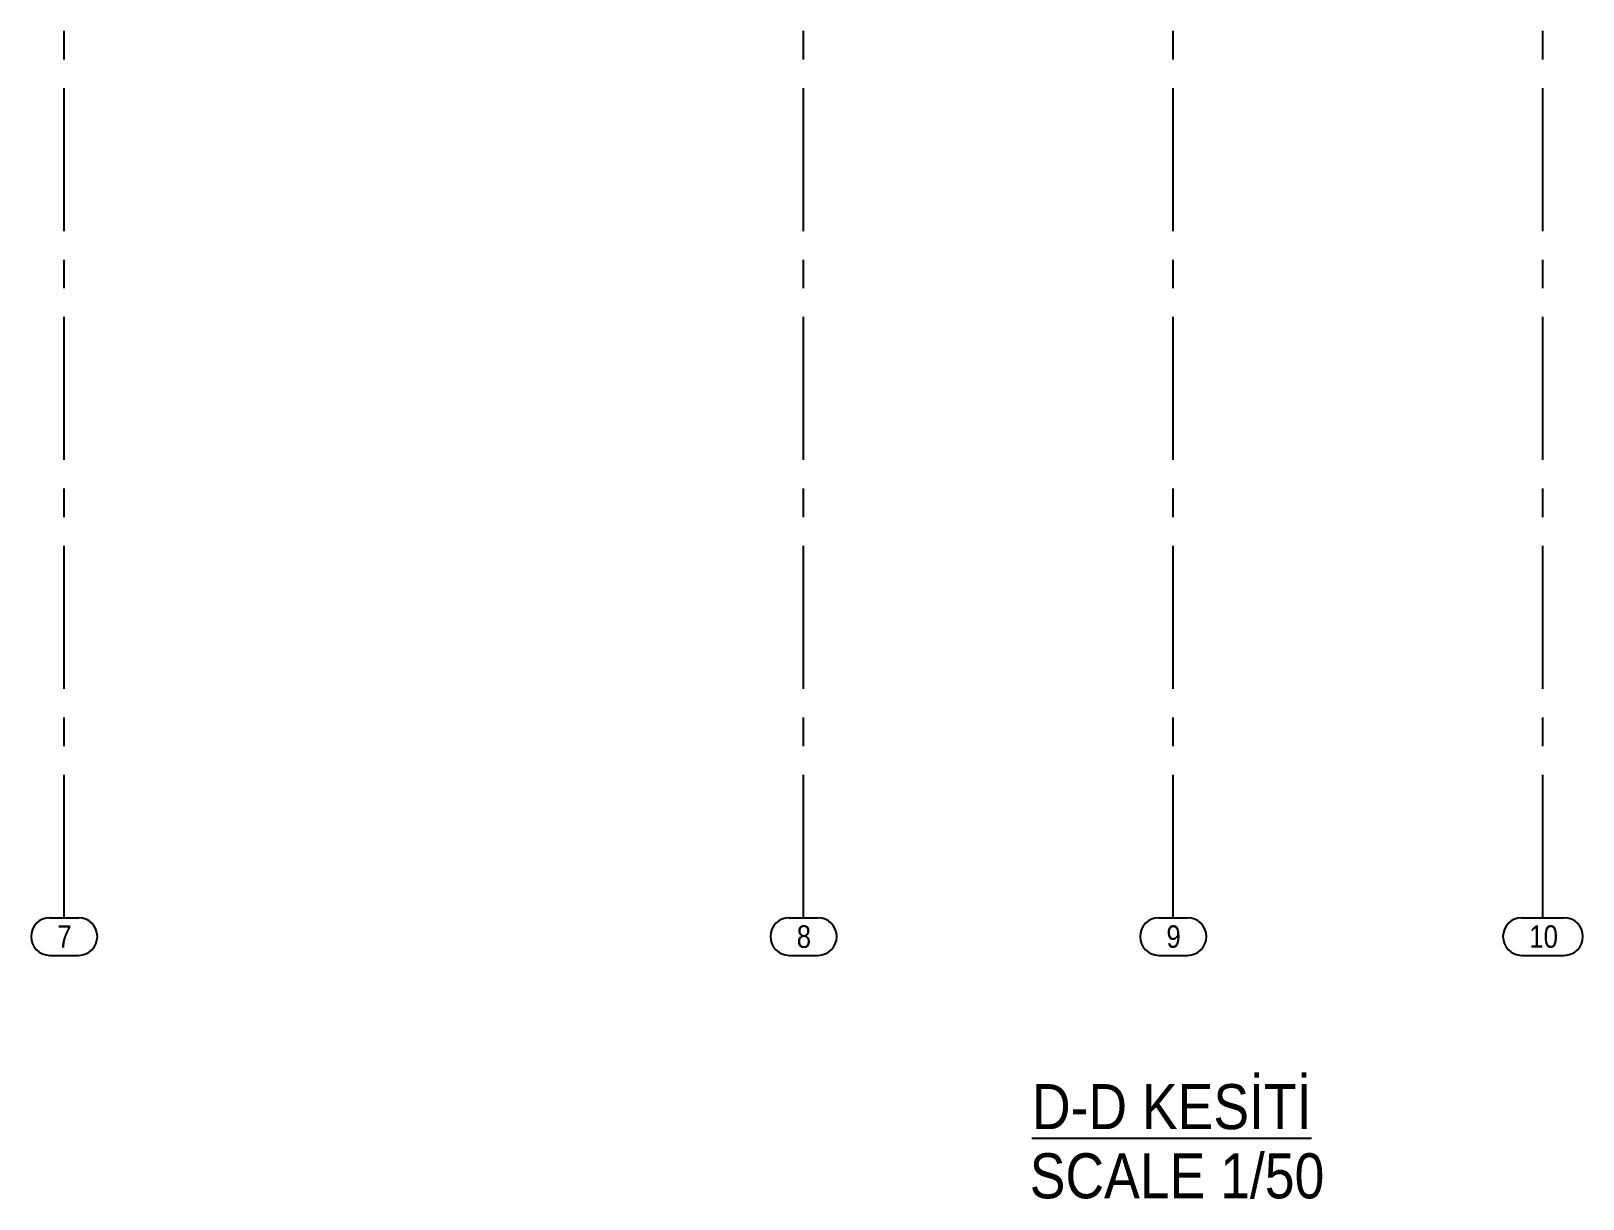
# Model space of a CAD drawing. Header units: millimetres. Extents: x 2368 to 8313, y 7493 to 11698.
# Drawn here: x 4963.2 to 5307.5, y 8677.2 to 8936.4 of the extents above; entities that cross this region are included whole.
import ezdxf

# ---------------------------------------------------------------- set-up
doc = ezdxf.new("R2010")
doc.units = ezdxf.units.MM
doc.linetypes.add('CENTER', pattern=[50.8, 31.75, -6.35, 6.35, -6.35])
doc.linetypes.add('XKITLINE00', pattern=[0])
doc.styles.add('ARIAL', font='arial.ttf')
doc.styles.add('ARIAL_NARROW', font='ARIALN.TTF')

msp = doc.modelspace()

# ---------------------------------------------------------------- linework, layer by layer
at = {"color": 6, "linetype": 'CENTER'}
for p, q in [((4970.5882, 8739.6288), (4970.5882, 9217.681)), ((5134.5882, 8739.6288), (5134.5882, 9217.681)), ((5216.5882, 8739.6288), (5216.5882, 9217.681)), ((5298.5882, 8739.6288), (5298.5882, 9217.681))]:
    msp.add_line(p, q, dxfattribs=at)
at = {"color": 3, "linetype": 'XKITLINE00'}
for p, q in [((4967.4017, 8739.6288), (4973.7746, 8739.6288)), ((5131.4017, 8739.6288), (5137.7746, 8739.6288)), ((5213.4017, 8739.6288), (5219.7746, 8739.6288)), ((5293.8819, 8739.6288), (5303.2944, 8739.6288)), ((4967.4017, 8731.2955), (4973.7746, 8731.2955)), ((5131.4017, 8731.2955), (5137.7746, 8731.2955)), ((5213.4017, 8731.2955), (5219.7746, 8731.2955)), ((5293.8819, 8731.2955), (5303.2944, 8731.2955))]:
    msp.add_line(p, q, dxfattribs=at)
for centre, start, end in [((4967.4017, 8735.4622), 90, 270), ((4973.7746, 8735.4622), 270, 90), ((5131.4017, 8735.4622), 90, 270), ((5137.7746, 8735.4622), 270, 90), ((5213.4017, 8735.4622), 90, 270), ((5219.7746, 8735.4622), 270, 90), ((5293.8819, 8735.4622), 90, 270), ((5303.2944, 8735.4622), 270, 90)]:
    msp.add_arc(centre, 4.1667, start, end, dxfattribs=at)

# ---------------------------------------------------------------- texts
at = {"color": 2, "linetype": 'XKITLINE00', "style": 'ARIAL_NARROW'}
for s, p in [('7', (4969.0684, 8732.9622)), ('8', (5133.0684, 8732.9622)), ('9', (5215.0684, 8732.9622)), ('10', (5295.5486, 8732.9622))]:
    msp.add_text(s, height=5, dxfattribs=at).set_placement(p)
at = {"color": 3, "style": 'ARIAL', "width": 0.85}
msp.add_text('%%UD-D KESİTİ', height=10, dxfattribs=at).set_placement((5185.247, 8692.72))
at = {"color": 30, "style": 'ARIAL', "width": 0.85}
msp.add_text('SCALE 1/50', height=10, dxfattribs=at).set_placement((5184.7532, 8677.3665))

doc.saveas('drawing.dxf')
